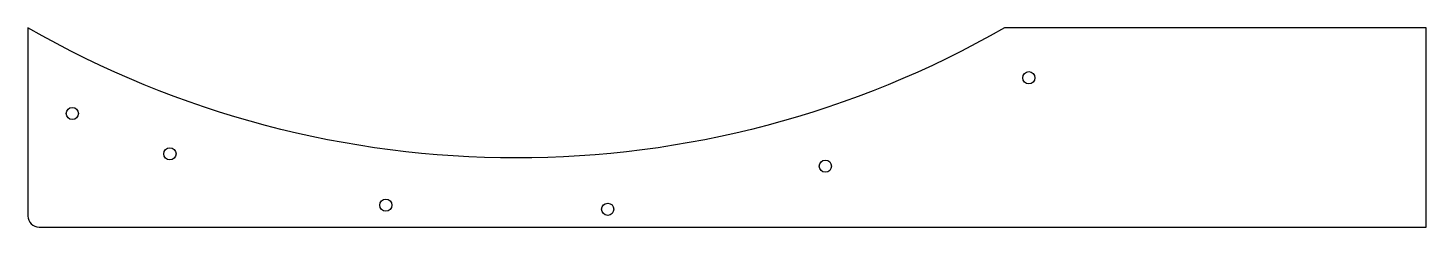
# Model space of a CAD drawing. Header units: millimetres. Extents: x -220 to 410, y -472 to -382.
import ezdxf

# ---------------------------------------------------------------- set-up
doc = ezdxf.new("R2010")
doc.units = ezdxf.units.MM

msp = doc.modelspace()

# ---------------------------------------------------------------- linework, layer by layer
msp.add_lwpolyline([(-220, -467.32, 0.414214), (-215, -472.32), (410, -472.32), (410, -382.32), (220, -382.32, -0.267178), (-220, -382.32)], format="xyb", close=True)
for centre in [(230.99, -404.84), (-200, -421.01), (-156.02, -439.21), (139.32, -444.79), (-58.75, -462.38), (41.24, -464.27)]:
    msp.add_circle(centre, 2.75)

doc.saveas('drawing.dxf')
